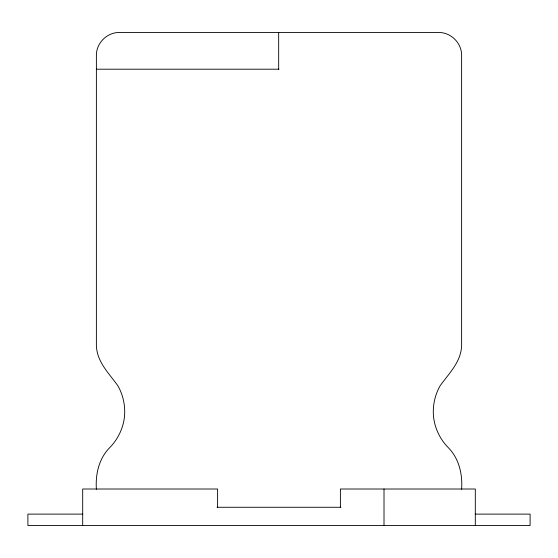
<?xml version="1.0" encoding="UTF-8"?>
<svg xmlns="http://www.w3.org/2000/svg" width="558" height="558" viewBox="0 0 558 558"><rect width="100%" height="100%" fill="white"/><g stroke="black" fill="none" stroke-linecap="round" stroke-linejoin="round"><path stroke-width="0.84" d="M279 32.469L438.79 32.469C451.01 32.392 461.696 43.078 461.619 55.291L461.619 342.919C462.303 360.887 449.622 372.458 440.109 385.801C434.584 395.531 432.304 406.977 433.692 418.082C435.226 429.165 440.388 439.634 448.248 447.6C459.136 458.571 462.631 474.279 461.619 489.296M96.381 69.199L279 69.199M217.055 507.271L340.945 507.271M82.744 514.12L27.9 514.12L27.9 525.531L530.1 525.531L530.1 514.12L475.256 514.12M475.311 525.531L475.311 489.01L340.394 489.01L340.394 507.271M384.009 489.01L384.009 525.531M278.665 69.199L278.665 32.469L119.21 32.469C106.99 32.392 96.304 43.078 96.381 55.291L96.381 342.919C95.697 360.887 108.378 372.458 117.891 385.801C123.416 395.531 125.696 406.977 124.308 418.082C122.774 429.165 117.612 439.634 109.752 447.6C98.864 458.571 95.369 474.279 96.381 489.296M217.606 507.271L217.606 489.01L82.689 489.01L82.689 525.531"/></g></svg>
